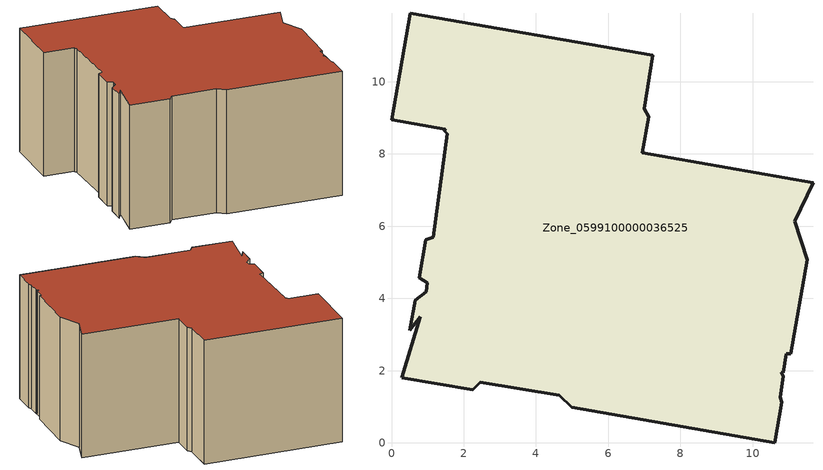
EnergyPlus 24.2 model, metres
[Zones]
Zone_0599100000036525
 floor ground (C_G): 0.28,1.81 0.8,3.5 0.51,3.11 0.66,3.94 0.96,4.18 0.99,4.43 0.77,4.58 0.95,5.62 1.16,5.69 1.54,8.57 1.48,8.63 1.49,8.69 0,8.95 0.52,11.9 7.23,10.73 7,9.26 7.12,9.03 6.95,8.04 11.67,7.21 11.16,6.14 11.52,5.07 11.05,2.47 10.93,2.47 10.86,1.94 10.79,1.95 10.84,1.85 10.76,1.26 10.81,1.12 10.61,0 4.99,0.98 4.65,1.32 2.45,1.68 2.25,1.46 z0
 wall outside (C_F): 1.49,8.69 1.48,8.63 1.54,8.57 1.16,5.69 0.95,5.62 0.77,4.58 0.99,4.43 0.96,4.18 0.66,3.94 0.51,3.11 0.8,3.5 0.28,1.81 2.25,1.46 2.45,1.68 4.65,1.32 4.99,0.98 10.61,0 10.81,1.12 10.76,1.26 10.84,1.85 10.79,1.95 10.86,1.94 10.93,2.47 11.05,2.47 11.52,5.07 11.16,6.14 11.67,7.21 6.95,8.04 7.12,9.03 7,9.26 7.23,10.73 0.52,11.9 0,8.95 1.49,8.69 z0:6.21
 roof outside (C_R): 0.8,3.5 0.28,1.81 2.25,1.46 2.45,1.68 4.65,1.32 4.99,0.98 10.61,0 10.81,1.12 10.76,1.26 10.84,1.85 10.79,1.95 10.86,1.94 10.93,2.47 11.05,2.47 11.52,5.07 11.16,6.14 11.67,7.21 6.95,8.04 7.12,9.03 7,9.26 7.23,10.73 0.52,11.9 0,8.95 1.49,8.69 1.48,8.63 1.54,8.57 1.16,5.69 0.95,5.62 0.77,4.58 0.99,4.43 0.96,4.18 0.66,3.94 0.51,3.11 z6.21
[BUILDING]
Pand.0599100000036525: North Axis=0; Terrain=City; Loads Convergence Tolerance Value=0.04; Temperature Convergence Tolerance Value=0.4; Solar Distribution=FullExterior; Maximum Number of Warmup Days=25; Minimum Number of Warmup Days=1
[Site:Location]
Rotterdam.The.Hague.AP_ZH_NLD Design_Conditions: Latitude=51.96; Longitude=4.45; Time Zone=1; Elevation=-4.5
[SITE:GROUNDTEMPERATURE:BUILDINGSURFACE]
18, 18, 18, 18, 18, 18, 18, 18, 18, 18, 18, 18
[MATERIAL] Thermal Absorptance=0.9; Solar Absorptance=0.7; Visible Absorptance=0.7
Name | Roughness | Thickness | Conductivity | Density | Specific Heat
G.D.1975-1991 | MediumSmooth | 0.15 | 0.288461 | 540 | 1210
F.D.1975-1991 | Rough | 0.3 | 0.230769 | 1920 | 840
R.D.1975-1991 | MediumRough | 0.2 | 0.153846 | 1500 | 1000
[CONSTRUCTION]
C_G: G.D.1975-1991
C_F: F.D.1975-1991
C_R: R.D.1975-1991
[ZONE]
Zone_0599100000036525: Type=1; Multiplier=1; Ceiling Height=Autocalculate; Volume=Autocalculate; Floor Area=autocalculate; Part of Total Floor Area=Yes
[ZONEINFILTRATION:DESIGNFLOWRATE]
Infil_Zone_0599100000036525: Zone or ZoneList or Space or SpaceList=Zone_0599100000036525; Schedule=AlwaysOn; Design Flow Rate Calculation Method=Flow/Area; Flow Rate per Floor Area=0.0042; Constant Term Coefficient=1; Temperature Term Coefficient=0; Velocity Term Coefficient=0; Velocity Squared Term Coefficient=0
[HVACTEMPLATE:ZONE:IDEALLOADSAIRSYSTEM]
Zone_0599100000036525: Maximum Heating Supply Air Temperature=50; Minimum Cooling Supply Air Temperature=13; Maximum Heating Supply Air Humidity Ratio=0.0156; Minimum Cooling Supply Air Humidity Ratio=0.0077; Heating Limit=NoLimit; Cooling Limit=NoLimit; Dehumidification Control Type=ConstantSensibleHeatRatio; Cooling Sensible Heat Ratio=0.7; Dehumidification Setpoint=60; Humidification Control Type=None; Humidification Setpoint=30; Outdoor Air Method=None; Outdoor Air Flow Rate per Person=0.00944; Outdoor Air Flow Rate per Zone Floor Area=0; Outdoor Air Flow Rate per Zone=0; Demand Controlled Ventilation Type=None; Outdoor Air Economizer Type=NoEconomizer; Heat Recovery Type=None; Sensible Heat Recovery Effectiveness=0.7; Latent Heat Recovery Effectiveness=0.65
[ZONECONTROL:THERMOSTAT]
ThermostatControl_Zone_0599100000036525: Zone or ZoneList=Zone_0599100000036525; Control Type Schedule=DualSetpointControlType; Control 1=Thermostat_Zone_0599100000036525; Temperature Difference Between Cutout And Setpoint=0
[THERMOSTATSETPOINT:DUALSETPOINT]
Thermostat_Zone_0599100000036525: Heating Setpoint Temperature Schedule=HeatingSetpoint_Zone_0599100000036525; Cooling Setpoint Temperature Schedule=CoolingSetpoint_Zone_0599100000036525
[SCHEDULE:COMPACT]
HeatingSetpoint_Zone_0599100000036525: Through: 12/31, For: AllDays, Until: 24:00, 21
CoolingSetpoint_Zone_0599100000036525: Through: 12/31, For: AllDays, Until: 24:00, 24
DualSetpointControlType: Through: 12/31, For: AllDays, Until: 24:00, 4
AlwaysOn: Through: 12/31, For: AllDays, Until: 24:00, 1
